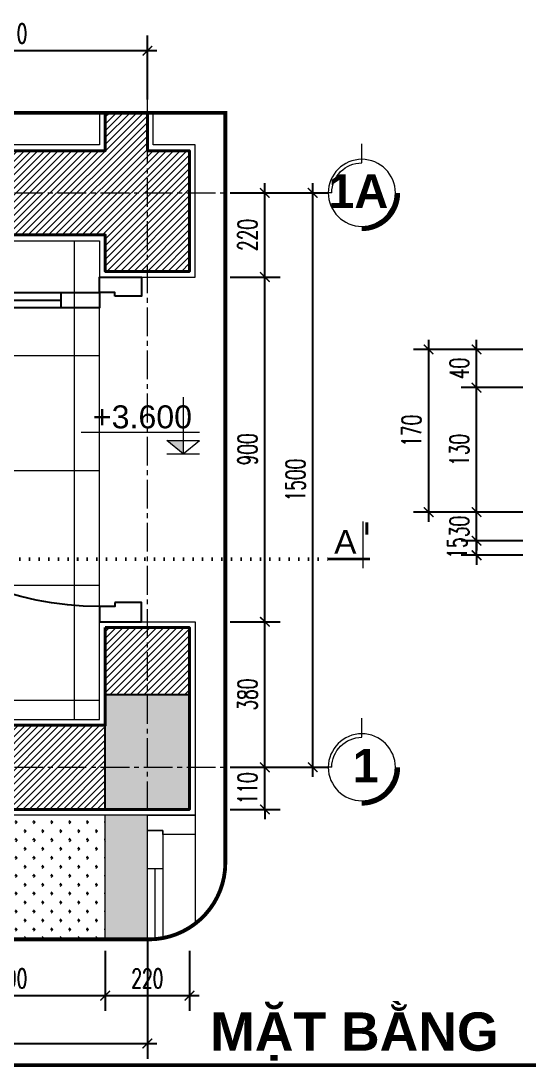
# Model space of a CAD drawing. Header units: millimetres. Extents: x -229618 to 2906, y -178063 to 96806.
# Drawn here: x -81521 to -80194, y -54309 to -51577 of the extents above; entities that cross this region are included whole.
import ezdxf
from ezdxf.enums import TextEntityAlignment as Align

# ---------------------------------------------------------------- set-up
doc = ezdxf.new("R2010")
doc.units = ezdxf.units.MM
doc.header["$LTSCALE"] = 200
doc.header["$MEASUREMENT"] = 0
doc.header["$PDMODE"] = 3
doc.header["$PDSIZE"] = 50
for name, pattern in [('CENTER2', [1.125, 0.75, -0.125, 0.125, -0.125]), ('DASHED2', [0.375, 0.25, -0.125]), ('DOT2', [0.125, 0, -0.125]), ('HIDDEN2', [0.1875, 0.125, -0.0625])]:
    doc.linetypes.add(name, pattern=pattern)
doc.layers.get('0').update_dxf_attribs({"color": 95, "linetype": 'CONTINUOUS'})
doc.layers.get('DEFPOINTS').update_dxf_attribs({"linetype": 'CONTINUOUS'})
for name, color, linetype, lineweight in [('cat', 1, 'CONTINUOUS', 40), ('hatch', 250, 'CONTINUOUS', 5), ('KH cat', 2, 'HIDDEN2', 50), ('khuat', 8, 'DASHED2', 15), ('nho', 252, 'CONTINUOUS', 15), ('thay', 7, 'CONTINUOUS', 18), ('tim', 18, 'CENTER2', 9)]:
    doc.layers.add(name, color=color, linetype=linetype, lineweight=lineweight)
for name, color, linetype in [('COT', 2, 'CONTINUOUS'), ('CUA', 145, 'CONTINUOUS'), ('DIM', 251, 'CONTINUOUS'), ('TEXT', 33, 'CONTINUOUS')]:
    doc.layers.add(name, color=color, linetype=linetype)
doc.styles.add('Aria H B iso', font='Vharialb_0.ttf')
doc.styles.add('Aria H iso', font='Vharial_0.ttf')
doc.styles.add('Arial N  iso', font='vnarialn_0.ttf')
doc.styles.add('Scale', font='vnsimli.shx', dxfattribs={"width": 0.65, "bigfont": 'bigfont.shx'})
doc.dimstyles.new('Scale', dxfattribs={"dimscale": 75, "dimtxt": 2, "dimasz": 1, "dimexe": 1.6, "dimexo": 0, "dimgap": 0.8, "dimtad": 1, "dimdec": 0, "dimzin": 0, "dimdsep": 46, "dimtxsty": 'Scale', "dimblk": 'ARCHTICK', "dimcen": 0.1, "dimdle": 1, "dimclrd": 256, "dimclre": 256, "dimclrt": 3, "dimadec": 0, "dimazin": 0, "dimtfac": 1, "dimtdec": 0, "dimtix": 1, "dimtmove": 2, "dimatfit": 3, "dimldrblk": 'ARCHTICK', "dimfxl": 0, "dimtolj": 1, "dimtzin": 0, "dimarcsym": 0})

# ---------------------------------------------------------------- blocks, each defined once
blk = doc.blocks.new('A$C49A5561F')
at = {"layer": 'CUA'}
blk.add_line((-830, 60), (-210, 60), dxfattribs=at)
for points in [[(-70, 850), (-70, 860), (-110, 860), (-110, 900), (0, 900), (0, 850)], [(-930, 80), (-930, 40), (-110, 40), (-110, 80)], [(-930, 80), (-930, 40), (-830, 40), (-830, 80)], [(-210, 80), (-210, 40), (-110, 40), (-110, 80)], [(-70, 50), (-70, 40), (-110, 40), (-110, 0), (0, 0), (0, 50)]]:
    blk.add_lwpolyline(points, close=True, dxfattribs=at)
blk.add_arc((-110, 40), 820, 90, 180, dxfattribs=at)
blk = doc.blocks.new('_ArchTick')
at = {"color": 0, "linetype": 'ByBlock', "const_width": 0.15}
blk.add_lwpolyline([(-0.5, -0.5), (0.5, 0.5)], dxfattribs=at)
blk = doc.blocks.new('*D2882')
at = {"layer": 'DEFPOINTS', "color": 0}
for p in [(-81790.9, -54005.4), (-81300.9, -54005.4), (-81300.9, -54122.5)]:
    blk.add_point(p, dxfattribs=at)
at = {"layer": 'DIM', "lineweight": -2}
for p, q in [((-81790.9, -54005.4), (-81790.9, -54162.5)), ((-81300.9, -54005.4), (-81300.9, -54162.5)), ((-81815.9, -54122.5), (-81275.9, -54122.5))]:
    blk.add_line(p, q, dxfattribs=at)
at = {"layer": 'DIM', "lineweight": -2, "xscale": 25, "yscale": 25, "zscale": 25, "rotation": 180}
blk.add_blockref('_ArchTick', (-81790.9, -54122.5), dxfattribs=at)
at = {"layer": 'DIM', "lineweight": -2, "xscale": 25, "yscale": 25, "zscale": 25}
blk.add_blockref('_ArchTick', (-81300.9, -54122.5), dxfattribs=at)
at = {"layer": 'DIM', "color": 3, "insert": (-81545.9, -54077.5), "char_height": 50, "attachment_point": 5, "style": 'Scale'}
blk.add_mtext('\\A1;490', dxfattribs=at)
blk = doc.blocks.new('*D2883')
at = {"layer": 'DEFPOINTS', "color": 0}
for p in [(-81300.9, -54005.4), (-81080.9, -54005.4), (-81080.9, -54122.5)]:
    blk.add_point(p, dxfattribs=at)
at = {"layer": 'DIM', "lineweight": -2}
for p, q in [((-81300.9, -54005.4), (-81300.9, -54162.5)), ((-81080.9, -54005.4), (-81080.9, -54162.5)), ((-81325.9, -54122.5), (-81055.9, -54122.5))]:
    blk.add_line(p, q, dxfattribs=at)
at = {"layer": 'DIM', "lineweight": -2, "xscale": 25, "yscale": 25, "zscale": 25, "rotation": 180}
blk.add_blockref('_ArchTick', (-81300.9, -54122.5), dxfattribs=at)
at = {"layer": 'DIM', "lineweight": -2, "xscale": 25, "yscale": 25, "zscale": 25}
blk.add_blockref('_ArchTick', (-81080.9, -54122.5), dxfattribs=at)
at = {"layer": 'DIM', "color": 3, "insert": (-81190.9, -54077.5), "char_height": 50, "attachment_point": 5, "style": 'Scale'}
blk.add_mtext('\\A1;220', dxfattribs=at)
blk = doc.blocks.new('*D2884')
at = {"layer": 'DEFPOINTS', "color": 0}
for p in [(-81190.9, -53975.6), (-83590.9, -54005.4), (-81190.9, -54247.5)]:
    blk.add_point(p, dxfattribs=at)
at = {"layer": 'DIM', "lineweight": -2}
for p, q in [((-81190.9, -53975.6), (-81190.9, -54287.5)), ((-83590.9, -54005.4), (-83590.9, -54287.5)), ((-83615.9, -54247.5), (-81165.9, -54247.5))]:
    blk.add_line(p, q, dxfattribs=at)
at = {"layer": 'DIM', "lineweight": -2, "xscale": 25, "yscale": 25, "zscale": 25, "rotation": 180}
blk.add_blockref('_ArchTick', (-83590.9, -54247.5), dxfattribs=at)
at = {"layer": 'DIM', "lineweight": -2, "xscale": 25, "yscale": 25, "zscale": 25}
blk.add_blockref('_ArchTick', (-81190.9, -54247.5), dxfattribs=at)
at = {"layer": 'DIM', "color": 3, "insert": (-82390.9, -54202.5), "char_height": 50, "attachment_point": 5, "style": 'Scale'}
blk.add_mtext('\\A1;2400', dxfattribs=at)
blk = doc.blocks.new('*D2885')
at = {"layer": 'DEFPOINTS', "color": 0}
for p in [(-80974.3, -53526.3), (-80884.3, -53526.3), (-80974.3, -53636.3)]:
    blk.add_point(p, dxfattribs=at)
at = {"layer": 'DIM', "lineweight": -2}
for p, q in [((-80884.3, -53526.3), (-80884.3, -53501.3)), ((-80974.3, -53526.3), (-80844.3, -53526.3)), ((-80884.3, -53636.3), (-80884.3, -53526.3)), ((-80974.3, -53636.3), (-80844.3, -53636.3)), ((-80884.3, -53636.3), (-80884.3, -53661.3))]:
    blk.add_line(p, q, dxfattribs=at)
at = {"layer": 'DIM', "lineweight": -2, "xscale": 25, "yscale": 25, "zscale": 25}
for p, rotation in [((-80884.3, -53526.3), 270), ((-80884.3, -53636.3), 90)]:
    blk.add_blockref('_ArchTick', p, dxfattribs=dict(at, rotation=rotation))
at = {"layer": 'DIM', "color": 3, "insert": (-80929.3, -53581.3), "char_height": 50, "attachment_point": 5, "rotation": 90, "style": 'Scale'}
blk.add_mtext('\\A1;110', dxfattribs=at)
blk = doc.blocks.new('*D2886')
at = {"layer": 'DEFPOINTS', "color": 0}
for p in [(-80974.3, -53146.3), (-80884.3, -53146.3), (-80974.3, -53526.3)]:
    blk.add_point(p, dxfattribs=at)
at = {"layer": 'DIM', "lineweight": -2}
for p, q in [((-80884.3, -53551.3), (-80884.3, -53121.3)), ((-80974.3, -53146.3), (-80844.3, -53146.3)), ((-80974.3, -53526.3), (-80844.3, -53526.3))]:
    blk.add_line(p, q, dxfattribs=at)
at = {"layer": 'DIM', "lineweight": -2, "xscale": 25, "yscale": 25, "zscale": 25}
for p, rotation in [((-80884.3, -53146.3), 90), ((-80884.3, -53526.3), 270)]:
    blk.add_blockref('_ArchTick', p, dxfattribs=dict(at, rotation=rotation))
at = {"layer": 'DIM', "color": 3, "insert": (-80929.3, -53336.3), "char_height": 50, "attachment_point": 5, "rotation": 90, "style": 'Scale'}
blk.add_mtext('\\A1;380', dxfattribs=at)
blk = doc.blocks.new('*D2887')
at = {"layer": 'DEFPOINTS', "color": 0}
for p in [(-80974.3, -52246.3), (-80884.3, -52246.3), (-80974.3, -53146.3)]:
    blk.add_point(p, dxfattribs=at)
at = {"layer": 'DIM', "lineweight": -2}
for p, q in [((-80884.3, -53171.3), (-80884.3, -52221.3)), ((-80974.3, -52246.3), (-80844.3, -52246.3)), ((-80974.3, -53146.3), (-80844.3, -53146.3))]:
    blk.add_line(p, q, dxfattribs=at)
at = {"layer": 'DIM', "lineweight": -2, "xscale": 25, "yscale": 25, "zscale": 25}
for p, rotation in [((-80884.3, -52246.3), 90), ((-80884.3, -53146.3), 270)]:
    blk.add_blockref('_ArchTick', p, dxfattribs=dict(at, rotation=rotation))
at = {"layer": 'DIM', "color": 3, "insert": (-80929.3, -52696.3), "char_height": 50, "attachment_point": 5, "rotation": 90, "style": 'Scale'}
blk.add_mtext('\\A1;900', dxfattribs=at)
blk = doc.blocks.new('*D2888')
at = {"layer": 'DEFPOINTS', "color": 0}
for p in [(-80974.3, -52026.3), (-80884.3, -52026.3), (-80974.3, -52246.3)]:
    blk.add_point(p, dxfattribs=at)
at = {"layer": 'DIM', "lineweight": -2}
for p, q in [((-80884.3, -52271.3), (-80884.3, -52001.3)), ((-80974.3, -52026.3), (-80844.3, -52026.3)), ((-80974.3, -52246.3), (-80844.3, -52246.3))]:
    blk.add_line(p, q, dxfattribs=at)
at = {"layer": 'DIM', "lineweight": -2, "xscale": 25, "yscale": 25, "zscale": 25}
for p, rotation in [((-80884.3, -52026.3), 90), ((-80884.3, -52246.3), 270)]:
    blk.add_blockref('_ArchTick', p, dxfattribs=dict(at, rotation=rotation))
at = {"layer": 'DIM', "color": 3, "insert": (-80929.3, -52136.3), "char_height": 50, "attachment_point": 5, "rotation": 90, "style": 'Scale'}
blk.add_mtext('\\A1;220', dxfattribs=at)
blk = doc.blocks.new('*D2889')
at = {"layer": 'DEFPOINTS', "color": 0}
for p in [(-81900.9, -51655.2), (-81900.9, -51782.3), (-81190.9, -51782.3)]:
    blk.add_point(p, dxfattribs=at)
at = {"layer": 'DIM', "lineweight": -2}
for p, q in [((-81900.9, -51782.3), (-81900.9, -51615.2)), ((-81190.9, -51782.3), (-81190.9, -51615.2)), ((-81165.9, -51655.2), (-81925.9, -51655.2))]:
    blk.add_line(p, q, dxfattribs=at)
at = {"layer": 'DIM', "lineweight": -2, "xscale": 25, "yscale": 25, "zscale": 25, "rotation": 180}
blk.add_blockref('_ArchTick', (-81900.9, -51655.2), dxfattribs=at)
at = {"layer": 'DIM', "lineweight": -2, "xscale": 25, "yscale": 25, "zscale": 25}
blk.add_blockref('_ArchTick', (-81190.9, -51655.2), dxfattribs=at)
at = {"layer": 'DIM', "color": 3, "insert": (-81545.9, -51610.2), "char_height": 50, "attachment_point": 5, "style": 'Scale'}
blk.add_mtext('\\A1;710', dxfattribs=at)
blk = doc.blocks.new('cactn')
at = {"layer": 'thay', "ltscale": 600}
blk.add_line((-9225, 9972), (-9225, -2458), dxfattribs=at)
at = {"layer": 'thay', "ltscale": 600, "const_width": 762}
for points in [[(-10263, 9771), (-10263, 6486)], [(0, 0), (-11114, 0)]]:
    blk.add_lwpolyline(points, dxfattribs=at)
at = {"layer": 'TEXT', "style": 'Aria H iso'}
blk.add_attdef('A', text='', height=6350, dxfattribs=at).set_placement((-4573, 4581), align=Align.MIDDLE_CENTER)
blk = doc.blocks.new('*U800')
at = {"layer": 'thay', "ltscale": 600}
for p, q in [((0, -434.9), (0, -384.9)), ((78.3, -513.2), (128.3, -513.2))]:
    blk.add_line(p, q, dxfattribs=at)
at = {"layer": 'thay', "ltscale": 600, "const_width": 12.5}
blk.add_lwpolyline([(-93.8, -513.2, 0.414214), (0, -607, 0.414214)], format="xyb", dxfattribs=at)
at = {"layer": 'thay', "ltscale": 600}
blk.add_circle((0, -513.2), 87.5, dxfattribs=at)
blk.add_arc((0, -513.2), 78.3, 0, 90, dxfattribs=at)
at = {"layer": 'TEXT', "linetype": 'Continuous', "style": 'Aria H B iso'}
blk.add_attdef('A', text='', height=87.5, dxfattribs=at).set_placement((0, -552.6), align=Align.CENTER)
blk = doc.blocks.new('*D2894')
at = {"layer": 'DEFPOINTS', "color": 0}
for p in [(-80974.3, -52026.3), (-80759.3, -52026.3), (-80974.3, -53526.3)]:
    blk.add_point(p, dxfattribs=at)
at = {"layer": 'DIM', "lineweight": -2}
for p, q in [((-80759.3, -53551.3), (-80759.3, -52001.3)), ((-80974.3, -52026.3), (-80719.3, -52026.3)), ((-80974.3, -53526.3), (-80719.3, -53526.3))]:
    blk.add_line(p, q, dxfattribs=at)
at = {"layer": 'DIM', "lineweight": -2, "xscale": 25, "yscale": 25, "zscale": 25}
for p, rotation in [((-80759.3, -52026.3), 90), ((-80759.3, -53526.3), 270)]:
    blk.add_blockref('_ArchTick', p, dxfattribs=dict(at, rotation=rotation))
at = {"layer": 'DIM', "color": 3, "insert": (-80804.3, -52776.3), "char_height": 50, "attachment_point": 5, "rotation": 90, "style": 'Scale'}
blk.add_mtext('\\A1;1500', dxfattribs=at)
blk = doc.blocks.new('*D2906')
at = {"layer": 'DEFPOINTS', "color": 0}
for p in [(-80331.5, -52935), (-80210.8, -52935), (-80210.8, -52972.5)]:
    blk.add_point(p, dxfattribs=at)
at = {"layer": 'DIM', "lineweight": -2}
for p, q in [((-80331.5, -52935), (-80331.5, -52910)), ((-80210.8, -52935), (-80371.5, -52935)), ((-80331.5, -52972.5), (-80331.5, -52935)), ((-80210.8, -52972.5), (-80371.5, -52972.5)), ((-80331.5, -52972.5), (-80331.5, -52997.5))]:
    blk.add_line(p, q, dxfattribs=at)
at = {"layer": 'DIM', "lineweight": -2, "xscale": 25, "yscale": 25, "zscale": 25}
for p, rotation in [((-80331.5, -52935), 270), ((-80331.5, -52972.5), 90)]:
    blk.add_blockref('_ArchTick', p, dxfattribs=dict(at, rotation=rotation))
at = {"layer": 'DIM', "color": 3, "insert": (-80382.3, -52953.8), "char_height": 50, "attachment_point": 5, "rotation": 90, "style": 'Scale'}
blk.add_mtext('\\A1;15', dxfattribs=at)
blk = doc.blocks.new('*D2907')
at = {"layer": 'DEFPOINTS', "color": 0}
for p in [(-80331.5, -52860), (-80210.8, -52860), (-80210.8, -52935)]:
    blk.add_point(p, dxfattribs=at)
at = {"layer": 'DIM', "lineweight": -2}
for p, q in [((-80331.5, -52860), (-80331.5, -52835)), ((-80210.8, -52860), (-80371.5, -52860)), ((-80331.5, -52935), (-80331.5, -52860)), ((-80210.8, -52935), (-80371.5, -52935)), ((-80331.5, -52935), (-80331.5, -52960))]:
    blk.add_line(p, q, dxfattribs=at)
at = {"layer": 'DIM', "lineweight": -2, "xscale": 25, "yscale": 25, "zscale": 25}
for p, rotation in [((-80331.5, -52860), 270), ((-80331.5, -52935), 90)]:
    blk.add_blockref('_ArchTick', p, dxfattribs=dict(at, rotation=rotation))
at = {"layer": 'DIM', "color": 3, "insert": (-80376.5, -52897.5), "char_height": 50, "attachment_point": 5, "rotation": 90, "style": 'Scale'}
blk.add_mtext('\\A1;30', dxfattribs=at)
blk = doc.blocks.new('*D2908')
at = {"layer": 'DEFPOINTS', "color": 0}
for p in [(-80331.5, -52535), (-80210.8, -52535), (-80210.8, -52860)]:
    blk.add_point(p, dxfattribs=at)
at = {"layer": 'DIM', "lineweight": -2}
for p, q in [((-80331.5, -52885), (-80331.5, -52510)), ((-80210.8, -52535), (-80371.5, -52535)), ((-80210.8, -52860), (-80371.5, -52860))]:
    blk.add_line(p, q, dxfattribs=at)
at = {"layer": 'DIM', "lineweight": -2, "xscale": 25, "yscale": 25, "zscale": 25}
for p, rotation in [((-80331.5, -52535), 90), ((-80331.5, -52860), 270)]:
    blk.add_blockref('_ArchTick', p, dxfattribs=dict(at, rotation=rotation))
at = {"layer": 'DIM', "color": 3, "insert": (-80376.5, -52697.5), "char_height": 50, "attachment_point": 5, "rotation": 90, "style": 'Scale'}
blk.add_mtext('\\A1;130', dxfattribs=at)
blk = doc.blocks.new('*D2909')
at = {"layer": 'DEFPOINTS', "color": 0}
for p in [(-80331.5, -52435), (-80210.8, -52435), (-80210.8, -52535)]:
    blk.add_point(p, dxfattribs=at)
at = {"layer": 'DIM', "lineweight": -2}
for p, q in [((-80331.5, -52560), (-80331.5, -52410)), ((-80210.8, -52435), (-80371.5, -52435)), ((-80210.8, -52535), (-80371.5, -52535))]:
    blk.add_line(p, q, dxfattribs=at)
at = {"layer": 'DIM', "lineweight": -2, "xscale": 25, "yscale": 25, "zscale": 25}
for p, rotation in [((-80331.5, -52435), 90), ((-80331.5, -52535), 270)]:
    blk.add_blockref('_ArchTick', p, dxfattribs=dict(at, rotation=rotation))
at = {"layer": 'DIM', "color": 3, "insert": (-80376.5, -52485), "char_height": 50, "attachment_point": 5, "rotation": 90, "style": 'Scale'}
blk.add_mtext('\\A1;40', dxfattribs=at)
blk = doc.blocks.new('*D2910')
at = {"layer": 'DEFPOINTS', "color": 0}
for p in [(-80456.5, -52435), (-80210.8, -52435), (-80210.8, -52860)]:
    blk.add_point(p, dxfattribs=at)
at = {"layer": 'DIM', "lineweight": -2}
for p, q in [((-80456.5, -52885), (-80456.5, -52410)), ((-80210.8, -52435), (-80496.5, -52435)), ((-80210.8, -52860), (-80496.5, -52860))]:
    blk.add_line(p, q, dxfattribs=at)
at = {"layer": 'DIM', "lineweight": -2, "xscale": 25, "yscale": 25, "zscale": 25}
for p, rotation in [((-80456.5, -52435), 90), ((-80456.5, -52860), 270)]:
    blk.add_blockref('_ArchTick', p, dxfattribs=dict(at, rotation=rotation))
at = {"layer": 'DIM', "color": 3, "insert": (-80501.5, -52647.5), "char_height": 50, "attachment_point": 5, "rotation": 90, "style": 'Scale'}
blk.add_mtext('\\A1;170', dxfattribs=at)
blk = doc.blocks.new('cao do')
at = {"layer": 'thay'}
for p, q in [((0, 444.6), (0, 0)), ((798.2, 170.2), (-128.3, 170.2)), ((0, 0), (-127.9, 106.1)), ((127.9, 106.1), (-127.9, 106.1)), ((0, 0), (127.9, 106.1))]:
    blk.add_line(p, q, dxfattribs=at)
at = {"layer": 'thay', "ltscale": 600}
blk.add_line((128.3, 0), (-128.3, 0), dxfattribs=at)
at = {"layer": 'thay', "color": 150, "ltscale": 600}
blk.add_solid([(0, 0), (0, 106.1), (127.9, 106.1)], dxfattribs=at)
at = {"layer": 'TEXT', "style": 'Arial N  iso'}
blk.add_attdef('%%P0.000', text='', height=200, dxfattribs=at).set_placement((69.5, 290), align=Align.MIDDLE_LEFT)

msp = doc.modelspace()

# ---------------------------------------------------------------- hatches: boundary and pattern name
at = {"layer": 'hatch'}
h = msp.add_hatch(dxfattribs=at)
h.set_pattern_fill('ANSI31', color=256, scale=100, style=0)
h.set_pattern_definition([(45, (-80700.424, -76136.424), (-8.838835, 8.838835), [])])
h.paths.add_polyline_path([(-81300.9, -53416.3), (-81300.9, -53636.3), (-81900.9, -53636.3), (-81900.9, -53416.3)])
h.paths.add_polyline_path([(-83590.9, -53691.3, -1), (-83590.9, -53361.3, -1)])
h.paths.add_polyline_path([(-83480.9, -53416.3), (-83700.9, -53416.3), (-83700.9, -53636.3), (-83480.9, -53636.3)], flags=16)
h.paths.add_polyline_path([(-81300.9, -53161.3), (-81080.9, -53161.3), (-81080.9, -53336.3), (-81300.9, -53336.3)])
h.paths.add_polyline_path([(-81300.9, -51817.3), (-81190.9, -51817.3), (-81190.9, -51916.3), (-81080.9, -51916.3), (-81080.9, -52231.3), (-81300.9, -52231.3), (-81300.9, -52136.3), (-81885.9, -52136.3), (-81885.9, -51916.3), (-81300.9, -51916.3)])
h.paths.add_polyline_path([(-83700.9, -51817.3), (-83480.9, -51817.3), (-83480.9, -51916.3), (-82895.9, -51916.3), (-82895.9, -52136.3), (-83700.9, -52136.3)])
h = msp.add_hatch(dxfattribs=at)
h.set_pattern_fill('CATTHO', color=256, scale=15, angle=90, style=0)
h.set_pattern_definition([(52.5, (-70043.517, -54012.825), (28.902357, -0.9449), [4.5, -22.8, 0, -25.5, 0, -24.375]), (82.5, (-70043.517, -54012.825), (42.33219, 26.54665), [4.5, -12.3, 0, -20.55, 0, -7.875]), (122.5, (-70043.517, -54031.275), (0.084886, 46.71213), [4.5, -7.5, 0, -27, 0, -35.25]), (132.5, (-70043.517, -54031.275), (13.16513, 45.0919), [4.5, -3.75, 0, -17.7, 0, -20.25])])
h.paths.add_polyline_path([(-81965.9, -53626.3), (-81965.9, -53586.3), (-82010.9, -53586.3), (-82010.9, -53576.3), (-83370.9, -53576.3), (-83370.9, -53586.3), (-83415.9, -53586.3), (-83415.9, -53626.3), (-83370.9, -53626.3), (-83370.9, -53636.3), (-82010.9, -53636.3), (-82010.9, -53626.3)], flags=16)
h.paths.add_polyline_path([(-81988.4, -53602.3, 1), (-81988.4, -53610.3, 1)], flags=0)
h.paths.add_polyline_path([(-82010.9, -53626.3), (-82010.9, -53586.3), (-82050.9, -53586.3), (-82050.9, -53626.3)], flags=0)
h.paths.add_polyline_path([(-82073.4, -53602.3, 1), (-82073.4, -53610.3, 1)], flags=0)
h.paths.add_polyline_path([(-83308.4, -53602.3, 1), (-83308.4, -53610.3, 1)], flags=0)
h.paths.add_polyline_path([(-83330.9, -53626.3), (-83330.9, -53586.3), (-83370.9, -53586.3), (-83370.9, -53626.3)], flags=0)
h.paths.add_polyline_path([(-83393.4, -53602.3, 1), (-83393.4, -53610.3, 1)], flags=0)
h.paths.add_polyline_path([(-83650.9, -53351.3), (-83650.9, -53306.3), (-83640.9, -53306.3), (-83640.9, -52246.3), (-83650.9, -52246.3), (-83650.9, -52201.3), (-83690.9, -52201.3), (-83690.9, -52246.3), (-83700.9, -52246.3), (-83700.9, -53306.3), (-83690.9, -53306.3), (-83690.9, -53351.3)], flags=16)
h.paths.add_polyline_path([(-83650.9, -53306.3), (-83650.9, -53266.3), (-83690.9, -53266.3), (-83690.9, -53306.3)], flags=0)
h.paths.add_polyline_path([(-83670.9, -53324.8, 1), (-83670.9, -53332.8, 1)], flags=0)
h.paths.add_polyline_path([(-83670.9, -53239.8, 1), (-83670.9, -53247.8, 1)], flags=0)
h.paths.add_polyline_path([(-83670.9, -52304.8, 1), (-83670.9, -52312.8, 1)], flags=0)
h.paths.add_polyline_path([(-83650.9, -52286.3), (-83650.9, -52246.3), (-83690.9, -52246.3), (-83690.9, -52286.3)], flags=16)
h.paths.add_polyline_path([(-83670.9, -52219.8, 1), (-83670.9, -52227.8, 1)], flags=0)
edge = h.paths.add_edge_path()
edge.add_line((-81790.9, -53975.6), (-81790.9, -53651.3))
edge.add_line((-81790.9, -53651.3), (-81915.9, -53651.3))
edge.add_line((-81915.9, -53651.3), (-81915.9, -53526.3))
edge.add_line((-81915.9, -53526.3), (-83410.9, -53526.3))
edge.add_arc((-83590.9, -53526.3), 180, 90, 360, ccw=False)
edge.add_line((-83590.9, -53346.3), (-83590.9, -52151.3))
edge.add_line((-83590.9, -52151.3), (-83715.9, -52151.3))
edge.add_line((-83715.9, -52151.3), (-83715.9, -51817.8))
edge.add_arc((-83700.4, -52017.3), 200, 94.422, 123.5114)
edge.add_line((-83810.9, -51850.5), (-83810.9, -53746.3))
edge.add_line((-83810.9, -53746.3), (-82000.9, -53746.3))
edge.add_line((-82000.9, -53746.3), (-82000.9, -53975.6))
edge.add_line((-82000.9, -53975.6), (-81790.9, -53975.6))
h.paths.add_polyline_path([(-81300.9, -53651.3), (-81300.9, -53975.6), (-81190.9, -53975.6), (-81190.9, -53651.3)])
h = msp.add_hatch(dxfattribs=at)
h.set_pattern_fill('_USER', color=256, scale=300, angle=90, style=0, double=1, pattern_type=0)
h.set_pattern_definition([(90, (-83480.85, -52151.26), (300, 2e-14), []), (7e-15, (-83480.85, -52151.26), (4e-14, -300), [])])
h.paths.add_polyline_path([(-83380.9, -53526.3), (-83380.9, -53251.3), (-83480.9, -53251.3), (-83480.9, -52151.3), (-81315.9, -52151.3), (-81315.9, -53401.3), (-81915.9, -53401.3), (-81915.9, -53526.3)])
h = msp.add_hatch(dxfattribs=at)
h.set_pattern_fill('BT', color=256, scale=100, style=0)
h.set_pattern_definition([(180, (-70466.11, -53889.99), (0, 100), [0, -100]), (180, (-70395.47, -53846.76), (0, 100), [0, -100]), (180, (-70398.6, -53864.37), (0, 100), [0, -100]), (180, (-70433.82, -53856.15), (0, 100), [0, -100]), (180, (-70414.84, -53827.39), (0, 100), [0, -100]), (180, (-70409.75, -53840.11), (0, 100), [0, -100]), (180, (-70418.75, -53818.79), (0, 100), [0, -100]), (180, (-70404.86, -53810.37), (0, 100), [0, -100]), (180, (-70424.04, -53832.28), (0, 100), [0, -100]), (180, (-70391.94, -53831.89), (0, 100), [0, -100]), (180, (-70455.93, -53831.5), (0, 100), [0, -100]), (180, (-70470.42, -53828.76), (0, 100), [0, -100]), (180, (-70462.98, -53838.94), (0, 100), [0, -100]), (180, (-70465.13, -53852.63), (0, 100), [0, -100]), (180, (-70439.11, -53840.7), (0, 100), [0, -100]), (180, (-70438.32, -53868.28), (0, 100), [0, -100]), (180, (-70438.32, -53876.89), (0, 100), [0, -100]), (180, (-70390.97, -53878.84), (0, 100), [0, -100]), (180, (-70430.5, -53867.11), (0, 100), [0, -100]), (180, (-70430.89, -53900.36), (0, 100), [0, -100]), (180, (-70420.12, -53879.04), (0, 100), [0, -100]), (180, (-70420.91, -53888.82), (0, 100), [0, -100]), (180, (-70407.99, -53896.06), (0, 100), [0, -100]), (180, (-70414.64, -53882.76), (0, 100), [0, -100]), (180, (-70409.95, -53878.65), (0, 100), [0, -100]), (135, (-70462.81, -53881.72), (0, 100.00003), [8, -133.4214]), (45, (-70468.466, -53876.06), (100.00003, 0), [8, -133.4214]), (270, (-70462.81, -53870.41), (-100, -2e-14), [11.3137, -88.6863]), (7e-15, (-70459.34, -53880.45), (1e-14, -100), [12, -88]), (270, (-70447.34, -53880.45), (-100, -2e-14), [12, -88]), (135, (-70447.34, -53892.45), (0, 100.00003), [16.9706, -124.4508]), (90, (-70422.33, -53873.53), (100, 6e-15), [16.8, -83.2]), (7e-15, (-70422.33, -53856.73), (1e-14, -100), [16.8, -83.2]), (225, (-70405.53, -53856.73), (-100.00003, -2e-14), [23.7588, -117.6626]), (45, (-70408.1, -53891.51), (100.00003, 0), [7, -134.4214]), (315, (-70403.15, -53886.56), (1e-14, -100.00003), [7, -134.4214]), (180, (-70398.2, -53891.51), (0, 100), [9.8995, -90.1005]), (180, (-70444.65, -53823.91), (0, 100), [13.75, -86.25]), (90, (-70458.4, -53823.91), (100, 6e-15), [13.75, -86.25]), (315, (-70458.4, -53810.16), (1e-14, -100.00003), [19.4454, -121.9759]), (270, (-70433.09, -53821.92), (-100, -2e-14), [12.5, -87.5]), (180, (-70433.09, -53834.42), (0, 100), [12.5, -87.5]), (45, (-70445.59, -53834.415), (100.00003, 0), [17.6777, -123.7437]), (135, (-70439.45, -53818.064), (0, 100.00003), [8.5, -132.9214]), (45, (-70445.46, -53812.054), (100.00003, 0), [8.5, -132.9214]), (270, (-70439.45, -53806.04), (-100, -2e-14), [12.0208, -87.9792]), (45, (-70400.18, -53825.264), (100.00003, 0), [14.1421, -127.2792]), (180, (-70390.18, -53825.26), (0, 100), [10, -90]), (270, (-70390.18, -53815.26), (-100, -2e-14), [10, -90]), (135, (-70382.82, -53902.825), (49.49747, 49.49747), []), (135, (-70417.82, -53902.825), (49.49747, 49.49747), [])])
h.paths.add_polyline_path([(-81080.9, -53336.3), (-81080.9, -53636.3), (-81300.9, -53636.3), (-81300.9, -53336.3)])
h.paths.add_polyline_path([(-83700.9, -53636.3), (-83700.9, -53416.3), (-83480.9, -53416.3), (-83480.9, -53636.3)])
h = msp.add_hatch(dxfattribs=at)
h.set_pattern_fill('GRASS', color=256, scale=33, angle=90, style=0)
h.paths.add_polyline_path([(-81300.9, -53651.3), (-81790.9, -53651.3), (-81790.9, -53975.6), (-81300.9, -53975.6)])

# ---------------------------------------------------------------- linework, layer by layer
at = {"layer": 'cat', "linetype": 'Continuous'}
for points in [[(-81300.9, -51817.3), (-81300.9, -51916.3), (-81885.9, -51916.3), (-81885.9, -52136.3), (-81300.9, -52136.3), (-81300.9, -52231.3), (-81080.9, -52231.3), (-81080.9, -51916.3), (-81190.9, -51916.3), (-81190.9, -51817.3)], [(-81300.9, -53161.3), (-81080.9, -53161.3), (-81080.9, -53636.3), (-81900.9, -53636.3), (-81900.9, -53416.3), (-81300.9, -53416.3), (-81300.9, -53161.3)]]:
    msp.add_lwpolyline(points, dxfattribs=at)
at = {"layer": 'COT', "linetype": 'Continuous'}
msp.add_lwpolyline([(-81080.9, -53336.3), (-81080.9, -53636.3), (-81300.9, -53636.3), (-81300.9, -53336.3)], close=True, dxfattribs=at)
at = {"layer": 'hatch', "linetype": 'Continuous'}
msp.add_lwpolyline([(-81315.9, -51817.3), (-81315.9, -51901.3), (-81900.9, -51901.3), (-81900.9, -52151.3), (-81315.9, -52151.3), (-81315.9, -52246.3), (-81065.9, -52246.3), (-81065.9, -51901.3), (-81175.9, -51901.3), (-81175.9, -51817.3)], dxfattribs=at)
msp.add_lwpolyline([(-81315.9, -53146.3), (-81065.9, -53146.3), (-81065.9, -53651.3), (-81915.9, -53651.3), (-81915.9, -53401.3), (-81315.9, -53401.3)], close=True, dxfattribs=at)
at = {"layer": 'KH cat', "linetype": 'DOT2'}
msp.add_line((-83933, -52982.5), (-80719.1, -52982.5), dxfattribs=at)
at = {"layer": 'khuat', "color": 5, "const_width": 10}
msp.add_lwpolyline([(-80987.3, -53775.6), (-80987.3, -51817.3), (-83700.4, -51817.3, 0.414214), (-83900.4, -52017.3), (-83900.4, -53975.6), (-81187.3, -53975.6, 0.414214)], format="xyb", close=True, dxfattribs=at)
msp.add_lwpolyline([(-75200.6, -52275.7), (-78220.4, -52275.7), (-78220.4, -54304), (-84140.3, -54304)], dxfattribs=at)
at = {"layer": 'nho', "linetype": 'Continuous'}
msp.add_line((-81170.9, -53975.6), (-81170.9, -53791.3), dxfattribs=at)
for points in [[(-81150.9, -53701.3), (-81150.9, -53691.3), (-81190.9, -53691.3), (-81190.9, -53651.3), (-81065.9, -53651.3), (-81065.9, -53701.3)], [(-81150.9, -53791.3), (-81190.9, -53791.3), (-81190.9, -53691.3), (-81150.9, -53691.3)]]:
    msp.add_lwpolyline(points, close=True, dxfattribs=at)
msp.add_lwpolyline([(-81190.9, -53975.6), (-81190.9, -53691.3), (-81150.9, -53691.3), (-81150.9, -53975.6)], dxfattribs=at)
at = {"layer": 'thay', "linetype": 'Continuous'}
msp.add_line((-81315.9, -53146.3), (-81315.9, -52246.3), dxfattribs=at)
at = {"layer": 'thay'}
msp.add_lwpolyline([(-81300.9, -53975.6), (-81300.9, -53651.3)], dxfattribs=at)
at = {"layer": 'thay', "linetype": 'Continuous'}
msp.add_lwpolyline([(-81065.9, -53651.3), (-81065.9, -53934.4)], dxfattribs=at)
at = {"layer": 'tim', "ltscale": 0.5}
for p, q in [((-81190.9, -53975.6), (-81190.9, -51769.2)), ((-83900.4, -52026.3), (-80987.3, -52026.3)), ((-83900.4, -53526.3), (-80987.3, -53526.3))]:
    msp.add_line(p, q, dxfattribs=at)

# ---------------------------------------------------------------- block references
at = {"layer": 'CUA'}
ref = msp.add_blockref('cactn', (-80719.1, -52982.5), dxfattribs=dict(at, xscale=-0.009842519648373127, yscale=0.009842519590165466, zscale=0.009842519675196733))
ref.add_attrib('A', 'a', dxfattribs={"layer": 'TEXT', "height": 62.5, "style": 'Aria H iso'}).set_placement((-80674.1, -52937.5), align=Align.MIDDLE_CENTER)
at = {"layer": 'hatch'}
ref = msp.add_blockref('*U800', (-80631, -51513.1), dxfattribs=dict(at, xscale=-1))
ref.add_attrib('A', '1a', dxfattribs={"layer": 'TEXT', "linetype": 'Continuous', "height": 87.5, "style": 'Aria H B iso'}).set_placement((-80640.2, -52065.6), align=Align.CENTER)
ref = msp.add_blockref('*U800', (-80631, -53013.1), dxfattribs=dict(at, xscale=-1))
ref.add_attrib('A', '1', dxfattribs={"layer": 'TEXT', "linetype": 'Continuous', "height": 87.5, "style": 'Aria H B iso'}).set_placement((-80620.8, -53565.6), align=Align.CENTER)
at = {"layer": 'nho', "linetype": 'Continuous', "xscale": -1, "rotation": 180}
msp.add_blockref('A$C49A5561F', (-81205.9, -52246.3), dxfattribs=at)
at = {"layer": 'thay', "linetype": 'Continuous'}
ref = msp.add_blockref('cao do', (-81097.3, -52707.9), dxfattribs=dict(at, xscale=-0.3333333333139308, yscale=0.3333333333139308, zscale=0.3333333333333333))
ref.add_attrib('%%P0.000', '+3.600', dxfattribs={"layer": 'TEXT', "height": 60, "style": 'Arial N  iso'}).set_placement((-81333, -52611.2), align=Align.MIDDLE_LEFT)

# ---------------------------------------------------------------- texts
at = {"layer": 'TEXT', "style": 'Aria H B iso'}
msp.add_text('mÆt b»ng', height=100, dxfattribs=at).set_placement((-80650.4, -54266.3), align=Align.CENTER)

# ---------------------------------------------------------------- dimensions: what is measured, and where the dimension line sits
at = {"layer": 'DIM'}
for base, p1, p2, angle, override, picture, middle in [((-81900.9, -51655.2), (-81190.9, -51782.3), (-81900.9, -51782.3), 0, {"dimscale": 25}, '*D2889', (-81545.9, -51610.2)), ((-80884.3, -52026.3), (-80974.3, -52246.3), (-80974.3, -52026.3), 90, {"dimscale": 25}, '*D2888', (-80929.3, -52136.3)), ((-80759.3, -52026.3), (-80974.3, -53526.3), (-80974.3, -52026.3), 90, {"dimscale": 25}, '*D2894', (-80804.3, -52776.3)), ((-80884.3, -52246.3), (-80974.3, -53146.3), (-80974.3, -52246.3), 90, {"dimscale": 25}, '*D2887', (-80929.3, -52696.3)), ((-80456.5, -52435), (-80210.8, -52860), (-80210.8, -52435), 90, {"dimscale": 25, "dimlfac": 0.4}, '*D2910', (-80501.5, -52647.5)), ((-80331.5, -52435), (-80210.8, -52535), (-80210.8, -52435), 90, {"dimscale": 25, "dimlfac": 0.4}, '*D2909', (-80376.5, -52485)), ((-80331.5, -52535), (-80210.8, -52860), (-80210.8, -52535), 90, {"dimscale": 25, "dimlfac": 0.4}, '*D2908', (-80376.5, -52697.5)), ((-80331.5, -52860), (-80210.8, -52935), (-80210.8, -52860), 90, {"dimscale": 25, "dimlfac": 0.4}, '*D2907', (-80376.5, -52897.5)), ((-80884.3, -53146.3), (-80974.3, -53526.3), (-80974.3, -53146.3), 90, {"dimscale": 25}, '*D2886', (-80929.3, -53336.3)), ((-80884.3, -53526.3), (-80974.3, -53636.3), (-80974.3, -53526.3), 90, {"dimscale": 25}, '*D2885', (-80929.3, -53581.3)), ((-81190.9, -54247.5), (-83590.9, -54005.4), (-81190.9, -53975.6), 0, {"dimscale": 25}, '*D2884', (-82390.9, -54202.5)), ((-81300.9, -54122.5), (-81790.9, -54005.4), (-81300.9, -54005.4), 0, {"dimscale": 25}, '*D2882', (-81545.9, -54077.5)), ((-81080.9, -54122.5), (-81300.9, -54005.4), (-81080.9, -54005.4), 0, {"dimscale": 25}, '*D2883', (-81190.9, -54077.5))]:
    dim = msp.add_linear_dim(base=base, p1=p1, p2=p2, angle=angle, dimstyle='Scale', override=override, dxfattribs=at)
    dim.commit()
    dim.dimension.update_dxf_attribs({"geometry": picture, "text_midpoint": middle})
dim = msp.add_linear_dim(base=(-80331.5, -52935), p1=(-80210.8, -52972.5), p2=(-80210.8, -52935), angle=90, dimstyle='Scale', override={"dimscale": 25, "dimlfac": 0.4}, dxfattribs=at)
dim.commit()
dim.dimension.update_dxf_attribs({"geometry": '*D2906', "text_midpoint": (-80382.3, -52953.8), "dimtype": 160})

doc.saveas('drawing.dxf')
